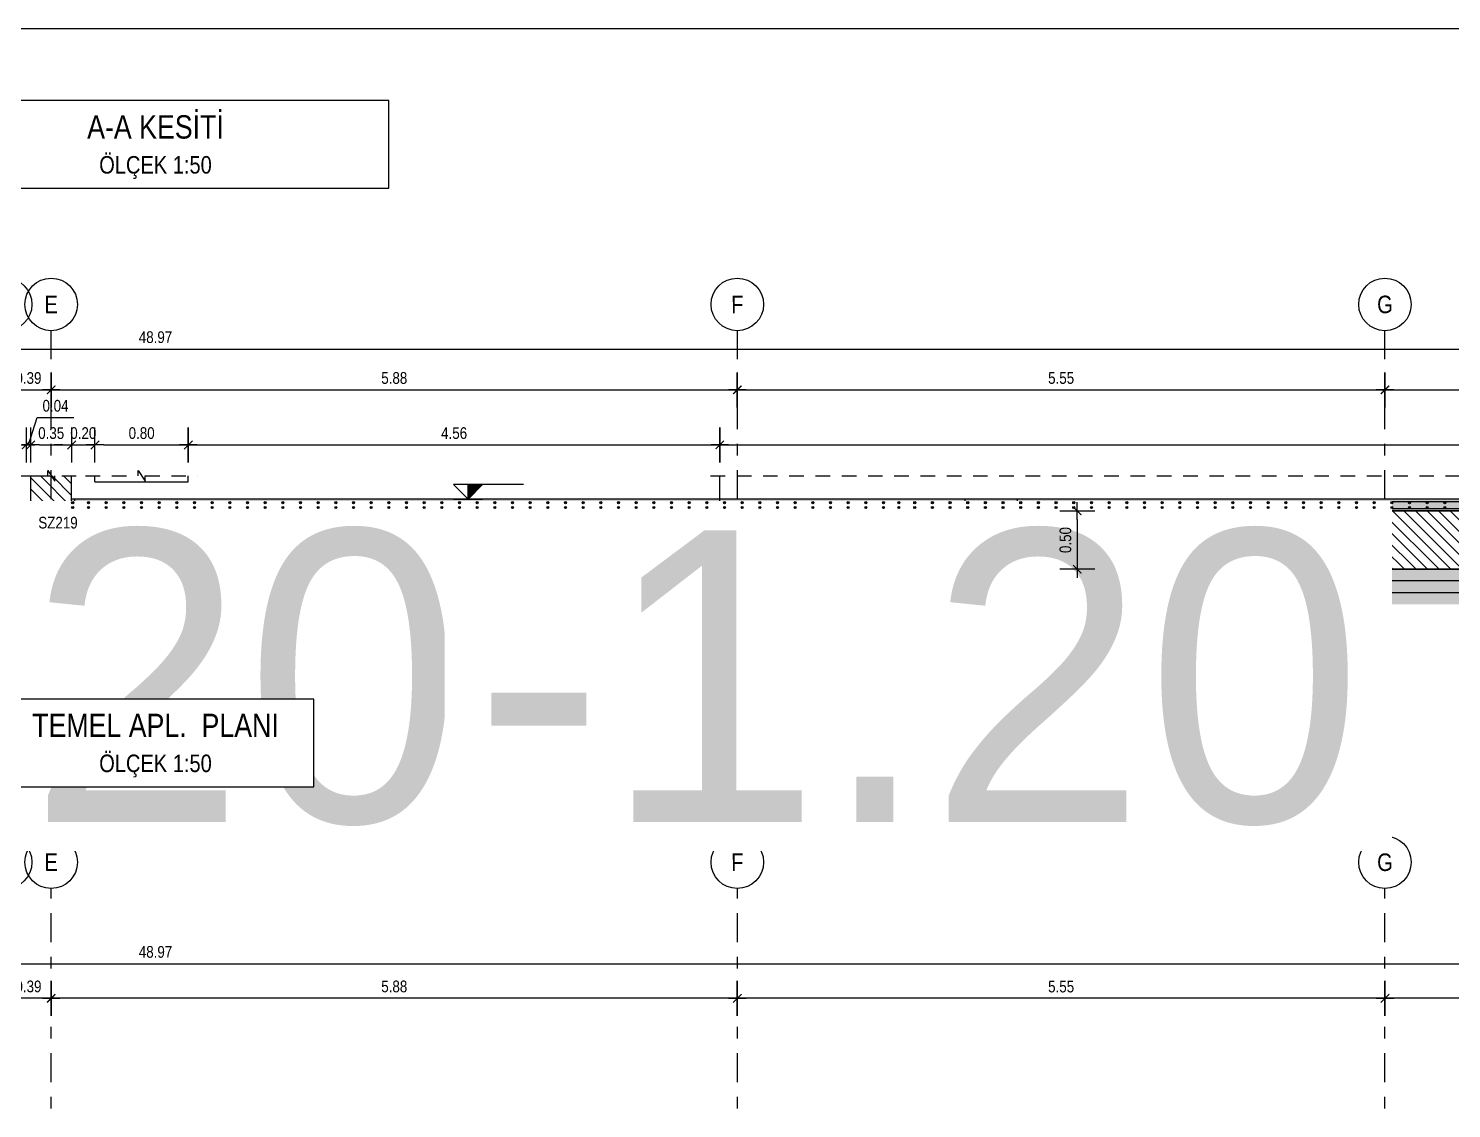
# Model space of a CAD drawing. Header units: metres. Extents: x 419734 to 420376, y 4564732 to 4565123.
# Drawn here: x 419836.88 to 419849.07, y 4565113.6 to 4565122.85 of the extents above; entities that cross this region are included whole.
import ezdxf
from ezdxf.enums import TextEntityAlignment as Align

# ---------------------------------------------------------------- set-up
doc = ezdxf.new("R2018")
doc.units = ezdxf.units.M
for name, pattern in [('ACA_TRATTO1', [1.5, 1, -0.5]), ('CONTINUA', [0]), ('HIDDEN', [0.5, 0.3, -0.2]), ('NASCOSTA', [0.375, 0.25, -0.125]), ('TRATTO-PUNTO', [1, 0.5, -0.25, 0, -0.25])]:
    doc.linetypes.add(name, pattern=pattern)
doc.layers.get('Defpoints').update_dxf_attribs({"color": 5})
for name, color, linetype in [("07-ENTITA' COPRENTE", 7, 'Continuous'), ('07-SIMBOLI', 1, 'Continuous'), ('07-TITOLI', 4, 'CONTINUA'), ('SW_ASSI', 7, 'TRATTO-PUNTO'), ('SW_DIM', 33, 'Continuous'), ('SW_MAGRONE', 2, 'Continuous'), ('SW_QUOTE', 1, 'Continuous'), ('SW_ReteES', 7, 'Continuous'), ('SW_SEZIONI_CARPENTERIA', 4, 'Continuous'), ('SW_SOTTILE_02', 1, 'Continuous'), ('SW_TESTI', 2, 'Continuous'), ('SW_Tondini', 1, 'Continuous'), ('SW_TRATT_GRIGIO', 252, 'NASCOSTA'), ('SW_TRATTEGGIO_252', 252, 'Continuous'), ('SW_TRATTEGGIO_253', 253, 'Continuous'), ('SW_TXT_TESTI', 1, 'Continuous'), ('SW_VISTE', 1, 'Continuous')]:
    doc.layers.add(name, color=color, linetype=linetype)
doc.layers.add('SW_CONSTRUCTIONS', color=33, linetype='Continuous', plot=False)
doc.layers.add('SWS_GEN_Viste', color=1, linetype='Continuous', lineweight=9)
doc.styles.add('ITALFERR', font='romans.shx', dxfattribs={"width": 0.8})
doc.styles.get("Standard").update_dxf_attribs({"font": 'arial.ttf'})
doc.styles.add('SWS', font='ARIALN.TTF')
doc.linetypes.add('CUTINGX2', pattern='A,2,[140,ai_ltype.shx,S=0.1,R=0,X=0,Y=0],-0.2', length=2.2)
doc.dimstyles.new('DIM-SW-50_m', dxfattribs={"dimtxt": 0.1, "dimasz": 0.075, "dimexe": 0.125, "dimexo": 0.125, "dimgap": 0.05, "dimtad": 1, "dimzin": 1, "dimdsep": 46, "dimtxsty": 'SWS', "dimblk1": 'D', "dimblk2": 'D', "dimsah": 1, "dimcen": 0.0075, "dimdle": 0.0625, "dimse1": 1, "dimse2": 1, "dimclrd": 256, "dimclre": 256, "dimclrt": 256, "dimazin": 0, "dimtfac": 0.75, "dimtmove": 1, "dimatfit": 3, "dimldrblk": 'D', "dimfxl": 0.125, "dimtvp": 1.5, "dimtolj": 1, "dimtzin": 0, "dimarcsym": 0})
pattern_1 = [(135, (419777.502614, 4565081.38323), (-0.049497475, -0.049497475), [])]

# ---------------------------------------------------------------- blocks, each defined once
blk = doc.blocks.new('*U10')
at = {"layer": 'SW_TESTI', "color": 3, "style": 'ITALFERR', "width": 0.8}
for tag, p in [('EVENTUALE_1', (0, -0.6)), ('EVENTUALE_2', (0, -1.25))]:
    blk.add_attdef(tag, text='', height=0.3, dxfattribs=at).set_placement(p, align=Align.CENTER)
at = {"layer": 'SW_TESTI', "color": 2, "style": 'ITALFERR', "width": 0.8}
blk.add_attdef('EVENTUALE_3', text='', height=0.3, dxfattribs=at).set_placement((0, -1.9), align=Align.CENTER)
at = {"color": 255}
blk.add_wipeout([(-4, 1.5), (-4, 0), (4, 0), (4, 1.5)], dxfattribs=at).dxf.layer = "07-ENTITA' COPRENTE"
at = {"layer": 'SW_SOTTILE_02', "ltscale": 0.02}
blk.add_lwpolyline([(-4, 0), (4, 0), (4, 1.5), (-4, 1.5)], close=True, dxfattribs=at)
at = {"layer": 'SW_TESTI', "color": 3, "style": 'ITALFERR', "width": 0.8}
blk.add_attdef('TITOLO', text='', height=0.4, dxfattribs=at).set_placement((0, 0.85), align=Align.CENTER)
at = {"layer": 'SW_TESTI', "color": 2, "style": 'ITALFERR', "width": 0.8}
blk.add_attdef('SCALA', text='', height=0.3, dxfattribs=at).set_placement((0, 0.25), align=Align.CENTER)
blk = doc.blocks.new('*U11')
blk.add_hatch(color=256).paths.add_polyline_path([(0.0025, -0.0025), (0, -0.0025), (0, 0)])
for p, q in [((-0.0025, 0), (0.0025, 0)), ((-0.0025, -0.0025), (0, 0)), ((0, 0), (0, -0.0025)), ((0.0025, -0.0025), (0, 0)), ((0.0095, -0.0025), (-0.0025, -0.0025))]:
    blk.add_line(p, q)
at = {"color": 2, "lineweight": 30, "flags": 104}
blk.add_attdef('QM', text='', height=0.0025, dxfattribs=at).set_placement((0.001, -0.0033), align=Align.TOP_LEFT)
blk = doc.blocks.new('D')
for p, q in [((0, 2), (0, -2)), ((-1, 0), (1, 0))]:
    blk.add_line(p, q)
at = {"const_width": 0.141}
blk.add_lwpolyline([(0.48, 0.48), (-0.48, -0.48)], dxfattribs=at)
blk = doc.blocks.new('*D29')
at = {"layer": 'Defpoints', "color": 0, "ltscale": 0.5, "transparency": 16777216}
for p in [(419836.859, 4565119.283), (419836.509, 4565119.018), (419836.859, 4565119.018)]:
    blk.add_point(p, dxfattribs=at)
at = {"layer": 'SW_DIM', "lineweight": -2, "ltscale": 0.5, "transparency": 16777216}
blk.add_line((419836.584, 4565119.283), (419836.784, 4565119.283), dxfattribs=at)
at = {"layer": 'SW_DIM', "lineweight": -2, "ltscale": 0.5, "transparency": 16777216, "xscale": 0.075, "yscale": 0.075, "zscale": 0.075, "rotation": 180}
blk.add_blockref('D', (419836.509, 4565119.283), dxfattribs=at)
at = {"layer": 'SW_DIM', "lineweight": -2, "ltscale": 0.5, "transparency": 16777216, "xscale": 0.075, "yscale": 0.075, "zscale": 0.075}
blk.add_blockref('D', (419836.859, 4565119.283), dxfattribs=at)
at = {"layer": 'SW_DIM', "ltscale": 0.5, "transparency": 16777216, "insert": (419836.684, 4565119.384), "char_height": 0.1, "attachment_point": 5, "style": 'SWS'}
blk.add_mtext('\\A1;0.35', dxfattribs=at)
blk = doc.blocks.new('*D30')
at = {"layer": 'Defpoints', "color": 0, "ltscale": 0.5, "transparency": 16777216}
for p in [(419836.899, 4565119.283), (419836.859, 4565119.018), (419836.899, 4565119.018)]:
    blk.add_point(p, dxfattribs=at)
at = {"layer": 'SW_DIM', "lineweight": -2, "ltscale": 0.5, "transparency": 16777216}
for p, q in [((419836.879, 4565119.283), (419836.954, 4565119.517)), ((419836.954, 4565119.517), (419837.267, 4565119.517)), ((419836.784, 4565119.283), (419836.709, 4565119.283)), ((419836.859, 4565119.283), (419836.899, 4565119.283)), ((419836.859, 4565119.283), (419836.899, 4565119.283)), ((419836.974, 4565119.283), (419837.049, 4565119.283))]:
    blk.add_line(p, q, dxfattribs=at)
at = {"layer": 'SW_DIM', "lineweight": -2, "ltscale": 0.5, "transparency": 16777216, "xscale": 0.075, "yscale": 0.075, "zscale": 0.075}
blk.add_blockref('D', (419836.859, 4565119.283), dxfattribs=at)
at = {"layer": 'SW_DIM', "lineweight": -2, "ltscale": 0.5, "transparency": 16777216, "xscale": 0.075, "yscale": 0.075, "zscale": 0.075, "rotation": 180}
blk.add_blockref('D', (419836.899, 4565119.283), dxfattribs=at)
at = {"layer": 'SW_DIM', "ltscale": 0.5, "transparency": 16777216, "insert": (419837.111, 4565119.618), "char_height": 0.1, "attachment_point": 5, "style": 'SWS'}
blk.add_mtext('\\A1;0.04', dxfattribs=at)
blk = doc.blocks.new('*D31')
at = {"layer": 'Defpoints', "color": 0, "ltscale": 0.5, "transparency": 16777216}
for p in [(419837.249, 4565119.283), (419836.899, 4565119.018), (419837.249, 4565119.018)]:
    blk.add_point(p, dxfattribs=at)
at = {"layer": 'SW_DIM', "lineweight": -2, "ltscale": 0.5, "transparency": 16777216}
blk.add_line((419836.974, 4565119.283), (419837.174, 4565119.283), dxfattribs=at)
at = {"layer": 'SW_DIM', "lineweight": -2, "ltscale": 0.5, "transparency": 16777216, "xscale": 0.075, "yscale": 0.075, "zscale": 0.075, "rotation": 180}
blk.add_blockref('D', (419836.899, 4565119.283), dxfattribs=at)
at = {"layer": 'SW_DIM', "lineweight": -2, "ltscale": 0.5, "transparency": 16777216, "xscale": 0.075, "yscale": 0.075, "zscale": 0.075}
blk.add_blockref('D', (419837.249, 4565119.283), dxfattribs=at)
at = {"layer": 'SW_DIM', "ltscale": 0.5, "transparency": 16777216, "insert": (419837.074, 4565119.384), "char_height": 0.1, "attachment_point": 5, "style": 'SWS'}
blk.add_mtext('\\A1;0.35', dxfattribs=at)
blk = doc.blocks.new('*D32')
at = {"layer": 'Defpoints', "color": 0, "ltscale": 0.5, "transparency": 16777216}
for p in [(419837.449, 4565119.283), (419837.249, 4565119.018), (419837.449, 4565119.018)]:
    blk.add_point(p, dxfattribs=at)
at = {"layer": 'SW_DIM', "lineweight": -2, "ltscale": 0.5, "transparency": 16777216}
for p, q in [((419837.174, 4565119.283), (419837.099, 4565119.283)), ((419837.249, 4565119.283), (419837.449, 4565119.283)), ((419837.524, 4565119.283), (419837.599, 4565119.283))]:
    blk.add_line(p, q, dxfattribs=at)
at = {"layer": 'SW_DIM', "lineweight": -2, "ltscale": 0.5, "transparency": 16777216, "xscale": 0.075, "yscale": 0.075, "zscale": 0.075}
blk.add_blockref('D', (419837.249, 4565119.283), dxfattribs=at)
at = {"layer": 'SW_DIM', "lineweight": -2, "ltscale": 0.5, "transparency": 16777216, "xscale": 0.075, "yscale": 0.075, "zscale": 0.075, "rotation": 180}
blk.add_blockref('D', (419837.449, 4565119.283), dxfattribs=at)
at = {"layer": 'SW_DIM', "ltscale": 0.5, "transparency": 16777216, "insert": (419837.349, 4565119.384), "char_height": 0.1, "attachment_point": 5, "style": 'SWS'}
blk.add_mtext('\\A1;0.20', dxfattribs=at)
blk = doc.blocks.new('*D33')
at = {"layer": 'Defpoints', "color": 0, "ltscale": 0.5, "transparency": 16777216}
for p in [(419838.249, 4565119.283), (419837.449, 4565119.018), (419838.249, 4565119.018)]:
    blk.add_point(p, dxfattribs=at)
at = {"layer": 'SW_DIM', "lineweight": -2, "ltscale": 0.5, "transparency": 16777216}
blk.add_line((419837.524, 4565119.283), (419838.174, 4565119.283), dxfattribs=at)
at = {"layer": 'SW_DIM', "lineweight": -2, "ltscale": 0.5, "transparency": 16777216, "xscale": 0.075, "yscale": 0.075, "zscale": 0.075, "rotation": 180}
blk.add_blockref('D', (419837.449, 4565119.283), dxfattribs=at)
at = {"layer": 'SW_DIM', "lineweight": -2, "ltscale": 0.5, "transparency": 16777216, "xscale": 0.075, "yscale": 0.075, "zscale": 0.075}
blk.add_blockref('D', (419838.249, 4565119.283), dxfattribs=at)
at = {"layer": 'SW_DIM', "ltscale": 0.5, "transparency": 16777216, "insert": (419837.849, 4565119.384), "char_height": 0.1, "attachment_point": 5, "style": 'SWS'}
blk.add_mtext('\\A1;0.80', dxfattribs=at)
blk = doc.blocks.new('*D34')
at = {"layer": 'Defpoints', "color": 0, "ltscale": 0.5, "transparency": 16777216}
for p in [(419842.804, 4565119.283), (419838.249, 4565119.018), (419842.804, 4565118.718)]:
    blk.add_point(p, dxfattribs=at)
at = {"layer": 'SW_DIM', "lineweight": -2, "ltscale": 0.5, "transparency": 16777216}
blk.add_line((419838.324, 4565119.283), (419842.729, 4565119.283), dxfattribs=at)
at = {"layer": 'SW_DIM', "lineweight": -2, "ltscale": 0.5, "transparency": 16777216, "xscale": 0.075, "yscale": 0.075, "zscale": 0.075, "rotation": 180}
blk.add_blockref('D', (419838.249, 4565119.283), dxfattribs=at)
at = {"layer": 'SW_DIM', "lineweight": -2, "ltscale": 0.5, "transparency": 16777216, "xscale": 0.075, "yscale": 0.075, "zscale": 0.075}
blk.add_blockref('D', (419842.804, 4565119.283), dxfattribs=at)
at = {"layer": 'SW_DIM', "ltscale": 0.5, "transparency": 16777216, "insert": (419840.527, 4565119.384), "char_height": 0.1, "attachment_point": 5, "style": 'SWS'}
blk.add_mtext('\\A1;4.56', dxfattribs=at)
blk = doc.blocks.new('*D35')
at = {"layer": 'Defpoints', "color": 0, "ltscale": 0.5, "transparency": 16777216}
for p in [(419857.754, 4565119.283), (419857.754, 4565118.968), (419842.804, 4565118.718)]:
    blk.add_point(p, dxfattribs=at)
at = {"layer": 'SW_DIM', "lineweight": -2, "ltscale": 0.5, "transparency": 16777216}
blk.add_line((419842.879, 4565119.283), (419857.679, 4565119.283), dxfattribs=at)
at = {"layer": 'SW_DIM', "lineweight": -2, "ltscale": 0.5, "transparency": 16777216, "xscale": 0.075, "yscale": 0.075, "zscale": 0.075, "rotation": 180}
blk.add_blockref('D', (419842.804, 4565119.283), dxfattribs=at)
at = {"layer": 'SW_DIM', "lineweight": -2, "ltscale": 0.5, "transparency": 16777216, "xscale": 0.075, "yscale": 0.075, "zscale": 0.075}
blk.add_blockref('D', (419857.754, 4565119.283), dxfattribs=at)
at = {"layer": 'SW_DIM', "ltscale": 0.5, "transparency": 16777216, "insert": (419850.279, 4565119.384), "char_height": 0.1, "attachment_point": 5, "style": 'SWS'}
blk.add_mtext('\\A1;14.95', dxfattribs=at)
blk = doc.blocks.new('*D45')
at = {"layer": 'Defpoints', "color": 0, "ltscale": 0.5, "transparency": 16777216}
for p in [(419837.074, 4565119.755), (419836.684, 4565118.718), (419837.074, 4565118.718)]:
    blk.add_point(p, dxfattribs=at)
at = {"layer": 'SW_DIM', "lineweight": -2, "ltscale": 0.5, "transparency": 16777216}
blk.add_line((419836.759, 4565119.755), (419836.999, 4565119.755), dxfattribs=at)
at = {"layer": 'SW_DIM', "lineweight": -2, "ltscale": 0.5, "transparency": 16777216, "xscale": 0.075, "yscale": 0.075, "zscale": 0.075, "rotation": 180}
blk.add_blockref('D', (419836.684, 4565119.755), dxfattribs=at)
at = {"layer": 'SW_DIM', "lineweight": -2, "ltscale": 0.5, "transparency": 16777216, "xscale": 0.075, "yscale": 0.075, "zscale": 0.075}
blk.add_blockref('D', (419837.074, 4565119.755), dxfattribs=at)
at = {"layer": 'SW_DIM', "ltscale": 0.5, "transparency": 16777216, "insert": (419836.879, 4565119.856), "char_height": 0.1, "attachment_point": 5, "style": 'SWS'}
blk.add_mtext('\\A1;0.39', dxfattribs=at)
blk = doc.blocks.new('*D46')
at = {"layer": 'Defpoints', "color": 0, "ltscale": 0.5, "transparency": 16777216}
for p in [(419842.954, 4565119.755), (419837.074, 4565118.718), (419842.954, 4565118.718)]:
    blk.add_point(p, dxfattribs=at)
at = {"layer": 'SW_DIM', "lineweight": -2, "ltscale": 0.5, "transparency": 16777216}
blk.add_line((419837.149, 4565119.755), (419842.879, 4565119.755), dxfattribs=at)
at = {"layer": 'SW_DIM', "lineweight": -2, "ltscale": 0.5, "transparency": 16777216, "xscale": 0.075, "yscale": 0.075, "zscale": 0.075, "rotation": 180}
blk.add_blockref('D', (419837.074, 4565119.755), dxfattribs=at)
at = {"layer": 'SW_DIM', "lineweight": -2, "ltscale": 0.5, "transparency": 16777216, "xscale": 0.075, "yscale": 0.075, "zscale": 0.075}
blk.add_blockref('D', (419842.954, 4565119.755), dxfattribs=at)
at = {"layer": 'SW_DIM', "ltscale": 0.5, "transparency": 16777216, "insert": (419840.014, 4565119.856), "char_height": 0.1, "attachment_point": 5, "style": 'SWS'}
blk.add_mtext('\\A1;5.88', dxfattribs=at)
blk = doc.blocks.new('*D47')
at = {"layer": 'Defpoints', "color": 0, "ltscale": 0.5, "transparency": 16777216}
for p in [(419848.504, 4565119.755), (419842.954, 4565118.718), (419848.504, 4565118.718)]:
    blk.add_point(p, dxfattribs=at)
at = {"layer": 'SW_DIM', "lineweight": -2, "ltscale": 0.5, "transparency": 16777216}
blk.add_line((419843.029, 4565119.755), (419848.429, 4565119.755), dxfattribs=at)
at = {"layer": 'SW_DIM', "lineweight": -2, "ltscale": 0.5, "transparency": 16777216, "xscale": 0.075, "yscale": 0.075, "zscale": 0.075, "rotation": 180}
blk.add_blockref('D', (419842.954, 4565119.755), dxfattribs=at)
at = {"layer": 'SW_DIM', "lineweight": -2, "ltscale": 0.5, "transparency": 16777216, "xscale": 0.075, "yscale": 0.075, "zscale": 0.075}
blk.add_blockref('D', (419848.504, 4565119.755), dxfattribs=at)
at = {"layer": 'SW_DIM', "ltscale": 0.5, "transparency": 16777216, "insert": (419845.729, 4565119.856), "char_height": 0.1, "attachment_point": 5, "style": 'SWS'}
blk.add_mtext('\\A1;5.55', dxfattribs=at)
blk = doc.blocks.new('*D48')
at = {"layer": 'Defpoints', "color": 0, "ltscale": 0.5, "transparency": 16777216}
for p in [(419853.054, 4565119.755), (419848.504, 4565118.718), (419853.054, 4565118.718)]:
    blk.add_point(p, dxfattribs=at)
at = {"layer": 'SW_DIM', "lineweight": -2, "ltscale": 0.5, "transparency": 16777216}
blk.add_line((419848.579, 4565119.755), (419852.979, 4565119.755), dxfattribs=at)
at = {"layer": 'SW_DIM', "lineweight": -2, "ltscale": 0.5, "transparency": 16777216, "xscale": 0.075, "yscale": 0.075, "zscale": 0.075, "rotation": 180}
blk.add_blockref('D', (419848.504, 4565119.755), dxfattribs=at)
at = {"layer": 'SW_DIM', "lineweight": -2, "ltscale": 0.5, "transparency": 16777216, "xscale": 0.075, "yscale": 0.075, "zscale": 0.075}
blk.add_blockref('D', (419853.054, 4565119.755), dxfattribs=at)
at = {"layer": 'SW_DIM', "ltscale": 0.5, "transparency": 16777216, "insert": (419850.779, 4565119.856), "char_height": 0.1, "attachment_point": 5, "style": 'SWS'}
blk.add_mtext('\\A1;4.55', dxfattribs=at)
blk = doc.blocks.new('*D52')
at = {"layer": 'Defpoints', "color": 0, "ltscale": 0.5, "transparency": 16777216}
for p in [(419862.454, 4565120.105), (419813.481, 4565118.718), (419862.454, 4565118.718)]:
    blk.add_point(p, dxfattribs=at)
at = {"layer": 'SW_DIM', "lineweight": -2, "ltscale": 0.5, "transparency": 16777216}
blk.add_line((419813.556, 4565120.105), (419862.379, 4565120.105), dxfattribs=at)
at = {"layer": 'SW_DIM', "lineweight": -2, "ltscale": 0.5, "transparency": 16777216, "xscale": 0.075, "yscale": 0.075, "zscale": 0.075, "rotation": 180}
blk.add_blockref('D', (419813.481, 4565120.105), dxfattribs=at)
at = {"layer": 'SW_DIM', "lineweight": -2, "ltscale": 0.5, "transparency": 16777216, "xscale": 0.075, "yscale": 0.075, "zscale": 0.075}
blk.add_blockref('D', (419862.454, 4565120.105), dxfattribs=at)
at = {"layer": 'SW_DIM', "ltscale": 0.5, "transparency": 16777216, "insert": (419837.968, 4565120.206), "char_height": 0.1, "attachment_point": 5, "style": 'SWS'}
blk.add_mtext('\\A1;48.97', dxfattribs=at)
blk = doc.blocks.new('*D55')
at = {"layer": 'Defpoints', "color": 0, "ltscale": 0.5, "transparency": 16777216}
for p in [(419846.079, 4565118.718), (419845.867, 4565118.218), (419846.079, 4565118.218)]:
    blk.add_point(p, dxfattribs=at)
at = {"layer": 'SW_DIM', "lineweight": -2, "ltscale": 0.5, "transparency": 16777216}
blk.add_line((419845.867, 4565118.643), (419845.867, 4565118.293), dxfattribs=at)
at = {"layer": 'SW_DIM', "lineweight": -2, "ltscale": 0.5, "transparency": 16777216, "xscale": 0.075, "yscale": 0.075, "zscale": 0.075}
for p, rotation in [((419845.867, 4565118.718), 90), ((419845.867, 4565118.218), 270)]:
    blk.add_blockref('D', p, dxfattribs=dict(at, rotation=rotation))
at = {"layer": 'SW_DIM', "ltscale": 0.5, "transparency": 16777216, "insert": (419845.766, 4565118.468), "char_height": 0.1, "attachment_point": 5, "rotation": 90, "style": 'SWS'}
blk.add_mtext('\\A1;0.50', dxfattribs=at)
blk = doc.blocks.new('*D78')
at = {"layer": 'Defpoints', "color": 0, "ltscale": 0.5, "transparency": 16777216}
for p in [(419848.504, 4565114.541), (419848.504, 4565114.541), (419853.054, 4565114.541)]:
    blk.add_point(p, dxfattribs=at)
at = {"layer": 'SW_DIM', "lineweight": -2, "ltscale": 0.5, "transparency": 16777216}
blk.add_line((419852.979, 4565114.541), (419848.579, 4565114.541), dxfattribs=at)
at = {"layer": 'SW_DIM', "lineweight": -2, "ltscale": 0.5, "transparency": 16777216, "xscale": 0.075, "yscale": 0.075, "zscale": 0.075, "rotation": 180}
blk.add_blockref('D', (419848.504, 4565114.541), dxfattribs=at)
at = {"layer": 'SW_DIM', "lineweight": -2, "ltscale": 0.5, "transparency": 16777216, "xscale": 0.075, "yscale": 0.075, "zscale": 0.075}
blk.add_blockref('D', (419853.054, 4565114.541), dxfattribs=at)
at = {"layer": 'SW_DIM', "ltscale": 0.5, "transparency": 16777216, "insert": (419850.779, 4565114.641), "char_height": 0.1, "attachment_point": 5, "style": 'SWS'}
blk.add_mtext('\\A1;4.55', dxfattribs=at)
blk = doc.blocks.new('*D79')
at = {"layer": 'Defpoints', "color": 0, "ltscale": 0.5, "transparency": 16777216}
for p in [(419842.954, 4565114.541), (419842.954, 4565114.541), (419848.504, 4565114.541)]:
    blk.add_point(p, dxfattribs=at)
at = {"layer": 'SW_DIM', "lineweight": -2, "ltscale": 0.5, "transparency": 16777216}
blk.add_line((419848.429, 4565114.541), (419843.029, 4565114.541), dxfattribs=at)
at = {"layer": 'SW_DIM', "lineweight": -2, "ltscale": 0.5, "transparency": 16777216, "xscale": 0.075, "yscale": 0.075, "zscale": 0.075, "rotation": 180}
blk.add_blockref('D', (419842.954, 4565114.541), dxfattribs=at)
at = {"layer": 'SW_DIM', "lineweight": -2, "ltscale": 0.5, "transparency": 16777216, "xscale": 0.075, "yscale": 0.075, "zscale": 0.075}
blk.add_blockref('D', (419848.504, 4565114.541), dxfattribs=at)
at = {"layer": 'SW_DIM', "ltscale": 0.5, "transparency": 16777216, "insert": (419845.729, 4565114.641), "char_height": 0.1, "attachment_point": 5, "style": 'SWS'}
blk.add_mtext('\\A1;5.55', dxfattribs=at)
blk = doc.blocks.new('*D80')
at = {"layer": 'Defpoints', "color": 0, "ltscale": 0.5, "transparency": 16777216}
for p in [(419837.074, 4565114.541), (419837.074, 4565114.541), (419842.954, 4565114.541)]:
    blk.add_point(p, dxfattribs=at)
at = {"layer": 'SW_DIM', "lineweight": -2, "ltscale": 0.5, "transparency": 16777216}
blk.add_line((419842.879, 4565114.541), (419837.149, 4565114.541), dxfattribs=at)
at = {"layer": 'SW_DIM', "lineweight": -2, "ltscale": 0.5, "transparency": 16777216, "xscale": 0.075, "yscale": 0.075, "zscale": 0.075, "rotation": 180}
blk.add_blockref('D', (419837.074, 4565114.541), dxfattribs=at)
at = {"layer": 'SW_DIM', "lineweight": -2, "ltscale": 0.5, "transparency": 16777216, "xscale": 0.075, "yscale": 0.075, "zscale": 0.075}
blk.add_blockref('D', (419842.954, 4565114.541), dxfattribs=at)
at = {"layer": 'SW_DIM', "ltscale": 0.5, "transparency": 16777216, "insert": (419840.014, 4565114.642), "char_height": 0.1, "attachment_point": 5, "style": 'SWS'}
blk.add_mtext('\\A1;5.88', dxfattribs=at)
blk = doc.blocks.new('*D81')
at = {"layer": 'Defpoints', "color": 0, "ltscale": 0.5, "transparency": 16777216}
for p in [(419836.684, 4565114.541), (419836.684, 4565114.541), (419837.074, 4565114.541)]:
    blk.add_point(p, dxfattribs=at)
at = {"layer": 'SW_DIM', "lineweight": -2, "ltscale": 0.5, "transparency": 16777216}
blk.add_line((419836.999, 4565114.541), (419836.759, 4565114.541), dxfattribs=at)
at = {"layer": 'SW_DIM', "lineweight": -2, "ltscale": 0.5, "transparency": 16777216, "xscale": 0.075, "yscale": 0.075, "zscale": 0.075, "rotation": 180}
blk.add_blockref('D', (419836.684, 4565114.541), dxfattribs=at)
at = {"layer": 'SW_DIM', "lineweight": -2, "ltscale": 0.5, "transparency": 16777216, "xscale": 0.075, "yscale": 0.075, "zscale": 0.075}
blk.add_blockref('D', (419837.074, 4565114.541), dxfattribs=at)
at = {"layer": 'SW_DIM', "ltscale": 0.5, "transparency": 16777216, "insert": (419836.879, 4565114.642), "char_height": 0.1, "attachment_point": 5, "style": 'SWS'}
blk.add_mtext('\\A1;0.39', dxfattribs=at)
blk = doc.blocks.new('*D86')
at = {"layer": 'Defpoints', "color": 0, "ltscale": 0.5, "transparency": 16777216}
for p in [(419862.454, 4565114.837), (419813.481, 4565112.616), (419862.454, 4565112.616)]:
    blk.add_point(p, dxfattribs=at)
at = {"layer": 'SW_DIM', "lineweight": -2, "ltscale": 0.5, "transparency": 16777216}
blk.add_line((419813.556, 4565114.837), (419862.379, 4565114.837), dxfattribs=at)
at = {"layer": 'SW_DIM', "lineweight": -2, "ltscale": 0.5, "transparency": 16777216, "xscale": 0.075, "yscale": 0.075, "zscale": 0.075, "rotation": 180}
blk.add_blockref('D', (419813.481, 4565114.837), dxfattribs=at)
at = {"layer": 'SW_DIM', "lineweight": -2, "ltscale": 0.5, "transparency": 16777216, "xscale": 0.075, "yscale": 0.075, "zscale": 0.075}
blk.add_blockref('D', (419862.454, 4565114.837), dxfattribs=at)
at = {"layer": 'SW_DIM', "ltscale": 0.5, "transparency": 16777216, "insert": (419837.968, 4565114.938), "char_height": 0.1, "attachment_point": 5, "style": 'SWS'}
blk.add_mtext('\\A1;48.97', dxfattribs=at)
blk = doc.blocks.new('*U16')
at = {"layer": 'SW_TESTI', "color": 3, "style": 'ITALFERR', "width": 0.8}
for tag, p in [('EVENTUALE_1', (0, -0.6)), ('EVENTUALE_2', (0, -1.25))]:
    blk.add_attdef(tag, text='', height=0.3, dxfattribs=at).set_placement(p, align=Align.CENTER)
at = {"layer": 'SW_TESTI', "color": 2, "style": 'ITALFERR', "width": 0.8}
blk.add_attdef('EVENTUALE_3', text='', height=0.3, dxfattribs=at).set_placement((0, -1.9), align=Align.CENTER)
at = {"color": 255}
blk.add_wipeout([(-2.713, 1.5), (-2.713, 0), (2.713, 0), (2.713, 1.5)], dxfattribs=at).dxf.layer = "07-ENTITA' COPRENTE"
at = {"layer": 'SW_SOTTILE_02', "ltscale": 0.02}
blk.add_lwpolyline([(-2.713, 0), (2.713, 0), (2.713, 1.5), (-2.713, 1.5)], close=True, dxfattribs=at)
at = {"layer": 'SW_TESTI', "color": 3, "style": 'ITALFERR', "width": 0.8}
blk.add_attdef('TITOLO', text='', height=0.4, dxfattribs=at).set_placement((0, 0.85), align=Align.CENTER)
at = {"layer": 'SW_TESTI', "color": 2, "style": 'ITALFERR', "width": 0.8}
blk.add_attdef('SCALA', text='', height=0.3, dxfattribs=at).set_placement((0, 0.25), align=Align.CENTER)
blk = doc.blocks.new('*U173')
blk.add_hatch(color=256).paths.add_polyline_path([(0.0025, 0.0025), (0, 0.0025), (0, 0)])
for p, q in [((0.0095, 0.0025), (-0.0025, 0.0025)), ((-0.0025, 0.0025), (0, 0)), ((0, 0), (0, 0.0025)), ((0.0025, 0.0025), (0, 0)), ((-0.0025, 0), (0.0025, 0))]:
    blk.add_line(p, q)
at = {"color": 2, "lineweight": 30, "flags": 104}
blk.add_attdef('QM', text='', height=0.0025, dxfattribs=at).set_placement((0.001, 0.0033), align=Align.BOTTOM_LEFT)
blk = doc.blocks.new('ACA_T1800200010118253Continuous100011500020001')
h = blk.add_hatch(color=253)
edge = h.paths.add_edge_path(flags=0)
edge.add_arc((0, 0), 0.009, 0, 360)
at = {"color": 0}
blk.add_circle((0, 0), 0.009, dxfattribs=at)

msp = doc.modelspace()

# ---------------------------------------------------------------- hatches: boundary and pattern name
at = {"layer": 'SW_TRATTEGGIO_252'}
h = msp.add_hatch(dxfattribs=at)
h.set_pattern_fill('EARTH', color=256, scale=0.02, angle=135)
h.set_pattern_definition([(135, (419777.50261, 4565081.38323), (-0.17960512, 1e-17), [0.127, -0.127]), (135, (419777.46894, 4565081.34955), (-0.17960512, 1e-17), [0.127, -0.127]), (135, (419777.43526, 4565081.31587), (-0.17960512, 1e-17), [0.127, -0.127]), (225, (419777.41281, 4565081.31587), (-1e-17, -0.17960512), [0.127, -0.127]), (225, (419777.37914, 4565081.34955), (-1e-17, -0.17960512), [0.127, -0.127]), (225, (419777.34546, 4565081.38323), (-1e-17, -0.17960512), [0.127, -0.127])])
h.paths.add_polyline_path([(419813.38139, 4565118.21761), (419813.33139, 4565118.21761), (419813.33139, 4565118.86761), (419813.58139, 4565118.86761), (419813.58139, 4565119.01761), (419813.2479, 4565119.01761), (419813.2479, 4565117.91761), (419862.70053, 4565117.91761), (419862.70053, 4565119.01761), (419862.34648, 4565119.01761), (419862.34648, 4565118.85763), (419862.59648, 4565118.85763), (419862.59648, 4565118.21761), (419862.55411, 4565118.21761), (419862.55411, 4565118.01761), (419813.48139, 4565118.01761), (419813.38139, 4565118.01761)])
h = msp.add_hatch(dxfattribs=at)
h.set_pattern_fill('_USER', color=256, scale=0.07, angle=135, pattern_type=0)
h.set_pattern_definition(pattern_1)
h.paths.add_polyline_path([(419836.93911, 4565119.01761), (419836.89911, 4565119.01761), (419836.89911, 4565118.71761), (419837.24911, 4565118.71761), (419837.24911, 4565119.01761)])
h = msp.add_hatch(dxfattribs=at)
h.set_pattern_fill('_USER', color=256, scale=0.07, angle=135, pattern_type=0)
h.set_pattern_definition(pattern_1)
h.paths.add_polyline_path([(419843.70411, 4565118.71761), (419843.70411, 4565118.21761), (419836.89911, 4565118.21761), (419836.89911, 4565118.71761)])
h = msp.add_hatch(dxfattribs=at)
h.set_pattern_fill('_USER', color=256, scale=0.07, angle=135, pattern_type=0)
h.set_pattern_definition(pattern_1)
h.paths.add_polyline_path([(419848.50411, 4565118.71761), (419848.50411, 4565118.21761), (419843.70411, 4565118.21761), (419843.70411, 4565118.71761)])
h = msp.add_hatch(dxfattribs=at)
h.set_pattern_fill('_USER', color=256, scale=0.07, angle=135, pattern_type=0)
h.set_pattern_definition(pattern_1)
h.paths.add_polyline_path([(419853.01822, 4565118.71761), (419853.01822, 4565118.21761), (419848.50411, 4565118.21761), (419848.50411, 4565118.71761)])
h = msp.add_hatch(dxfattribs=at)
h.set_pattern_fill('AR-SAND', color=256, scale=0.0025, angle=-90)
h.set_pattern_definition([(307.5, (-4145052.58203, 4984895.61183), (0.1223533093323, 0.00400007824), [0, -0.09652, 0, -0.10795, 0, -0.1031875]), (277.5, (-4145052.58203, 4984895.61183), (0.179206275142, -0.1123808207845), [0, -0.05207, 0, -0.086995, 0, -0.0333375]), (237.5, (-4145052.58203, 4984895.68993), (0.0003592961696, -0.1977480925604), [0, -0.03175, 0, -0.1143, 0, -0.149225]), (227.5, (-4145052.58203, 4984895.68993), (0.055732330814, -0.190889113118), [0, -0.015875, 0, -0.07493, 0, -0.085725])])
h.paths.add_polyline_path([(419862.55411, 4565118.11761), (419862.55411, 4565118.21761), (419813.48139, 4565118.21761), (419813.38139, 4565118.21761), (419813.38139, 4565118.11761)])
at = {"layer": 'SW_TRATTEGGIO_252', "ltscale": 0.5}
h = msp.add_hatch(dxfattribs=at)
h.set_pattern_fill('AR-CONC', color=256, scale=0.00125, angle=-90, style=0)
h.set_pattern_definition([(320, (-4145206.81507, 4984926.2428), (-0.019923856924, -0.227730836245), [0.0238125, -0.2619375]), (265, (-4145206.81507, 4984926.2428), (0.238821056549, 0.044054276781), [0.01905, -0.209550730213]), (10.4514447, (-4145206.81673, 4984926.22383), (0.21889718989, -0.183676558863), [0.020237511, -0.22261280575]), (316.1842, (-4145206.75157, 4984926.2428), (-0.052552909916, -0.338848801115), [0.03571875, -0.39290625]), (6.63555761, (-4145206.75595, 4984926.21457), (0.309282655747, -0.296755167564), [0.030356278925, -0.3339195102]), (261.18415117, (-4145206.75157, 4984926.2428), (0.309282655732, -0.29675516758), [0.028574958838, -0.3143246649]), (291, (-4145206.76745, 4984926.21105), (-0.127831497734, -0.1895179890864), [0.0238125, -0.2619375]), (236, (-4145206.76745, 4984926.21105), (0.230234957653, -0.077252535435), [0.01905, -0.20955]), (341.451445, (-4145206.7781, 4984926.19526), (0.102403461107, -0.266770524098), [0.020237511, -0.222612422]), (307.5, (-4145206.81507, 4984926.242805), (0.1056937985914, -0.0038607540632), [0, -0.20701, 0, -0.212725, 0, -0.21034375]), (277.5, (-4145206.81507, 4984926.2428), (0.1252257185226, -0.083524578138), [0, -0.121285, 0, -0.2022475, 0, -0.08016875]), (237.5, (-4145206.81507, 4984926.31361), (-0.0071609299908, -0.1694882439586), [0, -0.079375, 0, -0.24765, 0, -0.3286125]), (227.5, (-4145206.81507, 4984926.34536), (0.0317831137917, -0.1851614767325), [0, -0.1031875, 0, -0.164465, 0, -0.2333625])])
h.paths.add_polyline_path([(419862.55411, 4565118.01761), (419862.55411, 4565118.11761), (419813.38139, 4565118.11761), (419813.38139, 4565118.01761)])
at = {"layer": 'SW_TRATTEGGIO_253', "transparency": 33554495}
h = msp.add_hatch(color=150, dxfattribs=at)
h.dxf.hatch_style = 1
h.paths.add_polyline_path([(419861.90411, 4565118.71761), (419861.90411, 4565118.81761), (419849.90412, 4565118.81761), (419837.24911, 4565118.81761), (419837.24911, 4565118.71761)])

# ---------------------------------------------------------------- linework, layer by layer
msp.add_line((419805.79921, 4565122.85209), (420103.04921, 4565122.85209))
at = {"layer": '07-SIMBOLI', "color": 1}
for centre in [(419836.68388, 4565120.48715), (419837.07388, 4565120.48715), (419842.95388, 4565120.48715), (419848.50388, 4565120.48715), (419836.68388, 4565115.70697), (419837.07388, 4565115.70697), (419842.95388, 4565115.70697), (419848.50388, 4565115.70697)]:
    msp.add_circle(centre, 0.225, dxfattribs=at)
at = {"layer": 'Defpoints'}
for p, q in [((419839.66521, 4565118.78861), (419837.24911, 4565118.78861)), ((419839.66521, 4565118.7466), (419837.24911, 4565118.7466)), ((419846.74545, 4565118.78861), (419844.32935, 4565118.78861)), ((419846.74545, 4565118.7466), (419844.32935, 4565118.7466))]:
    msp.add_line(p, q, dxfattribs=at)
at = {"layer": 'SW_ASSI', "ltscale": 0.5}
for points in [[(419837.07411, 4565118.21761), (419837.07411, 4565120.26215)], [(419842.95411, 4565118.21761), (419842.95411, 4565120.26215)], [(419848.50411, 4565118.21761), (419848.50411, 4565120.26215)], [(419837.07411, 4565096.42102), (419837.07411, 4565115.48197)], [(419842.95411, 4565096.42101), (419842.95411, 4565115.48197)], [(419848.50411, 4565096.42101), (419848.50411, 4565115.48197)]]:
    msp.add_lwpolyline(points, dxfattribs=at)
at = {"layer": 'SW_CONSTRUCTIONS', "linetype": 'ACA_TRATTO1', "ltscale": 0.05, "flags": 128}
msp.add_lwpolyline([(419845.35412, 4565118.81761), (419837.27411, 4565118.81761)], dxfattribs=at)
at = {"layer": 'SW_MAGRONE'}
for p, q in [((419861.90411, 4565118.81761), (419837.24911, 4565118.81761)), ((419837.24911, 4565118.71761), (419861.90411, 4565118.71761))]:
    msp.add_line(p, q, dxfattribs=at)
at = {"layer": 'SW_MAGRONE', "color": 8, "linetype": 'CUTINGX2', "ltscale": 0.25}
for points in [[(419836.81911, 4565119.01761), (419837.04411, 4565119.01761)], [(419837.04411, 4565119.01761), (419837.04411, 4565119.06261)], [(419837.04411, 4565119.06261), (419837.10411, 4565118.97261)], [(419837.10411, 4565118.97261), (419837.10411, 4565119.01761)], [(419837.81911, 4565119.01761), (419837.81911, 4565119.06261)], [(419837.81911, 4565119.06261), (419837.87911, 4565118.97261)], [(419837.87911, 4565118.97261), (419837.87911, 4565119.01761)]]:
    msp.add_lwpolyline(points, dxfattribs=at)
at = {"layer": 'SW_ReteES', "color": 7, "flags": 128}
for points in [[(419861.90411, 4565118.81761), (419837.27411, 4565118.81761), (419837.27411, 4565118.79761), (419861.90411, 4565118.79761)], [(419844.90412, 4565118.81761), (419844.90412, 4565118.79761)], [(419845.35412, 4565118.79761), (419845.35412, 4565118.81761)], [(419861.90411, 4565118.71761), (419837.27411, 4565118.71761), (419837.27411, 4565118.73761), (419861.90411, 4565118.73761)], [(419844.90412, 4565118.71761), (419844.90412, 4565118.73761)], [(419845.35412, 4565118.73761), (419845.35412, 4565118.71761)]]:
    msp.add_lwpolyline(points, dxfattribs=at)
at = {"layer": 'SW_SEZIONI_CARPENTERIA'}
for points in [[(419836.89911, 4565118.21761), (419836.89911, 4565119.01761)], [(419837.24911, 4565118.71761), (419837.24911, 4565119.01761)], [(419836.89911, 4565118.71761), (419862.45411, 4565118.71761)], [(419813.48139, 4565118.21761), (419862.45411, 4565118.21761)]]:
    msp.add_lwpolyline(points, dxfattribs=at)
at = {"layer": 'SW_TRATT_GRIGIO', "ltscale": 0.5}
for points in [[(419836.71411, 4565119.01761), (419837.32911, 4565119.01761)], [(419837.36911, 4565119.01761), (419837.81911, 4565119.01761)], [(419837.87911, 4565119.01761), (419838.32911, 4565119.01761)], [(419842.72411, 4565119.01761), (419850.24911, 4565119.01761)]]:
    msp.add_lwpolyline(points, dxfattribs=at)
at = {"layer": 'SW_VISTE'}
for points in [[(419837.44911, 4565118.96761), (419837.44911, 4565119.01761)], [(419838.24911, 4565118.96761), (419838.24911, 4565119.01761)], [(419842.80411, 4565118.71761), (419842.80411, 4565119.01761)], [(419837.44911, 4565118.96761), (419838.24911, 4565118.96761)], [(419862.55411, 4565118.21761), (419813.38139, 4565118.21761), (419813.38139, 4565118.01761), (419862.55411, 4565118.01761), (419862.55411, 4565118.21761)], [(419862.55411, 4565118.11761), (419813.38139, 4565118.11761)]]:
    msp.add_lwpolyline(points, dxfattribs=at)
at = {"layer": 'SWS_GEN_Viste', "color": 9, "linetype": 'HIDDEN', "const_width": 0.015}
msp.add_lwpolyline([(419813.73139, 4565119.01761), (419813.73139, 4565118.71761), (419813.48139, 4565118.71761), (419813.48139, 4565118.21761), (419862.45411, 4565118.21761), (419862.45411, 4565118.71761), (419862.20411, 4565118.71761), (419862.20411, 4565119.01761)], dxfattribs=at)

# ---------------------------------------------------------------- block references
at = {"layer": '07-TITOLI'}
ref = msp.add_blockref('*U10', (419837.96775, 4565121.48347), dxfattribs=dict(at, xscale=0.5, yscale=0.5, zscale=0.5))
ref.add_attrib('TITOLO', 'A-A KESİTİ', dxfattribs={"layer": 'SW_TESTI', "color": 3, "height": 0.2, "style": 'SWS'}).set_placement((419837.96775, 4565121.90847), align=Align.CENTER)
ref.add_attrib('SCALA', 'ÖLÇEK 1:50', dxfattribs={"layer": 'SW_TESTI', "height": 0.15, "style": 'SWS'}).set_placement((419837.96775, 4565121.60847), align=Align.CENTER)
at = {"layer": 'SW_QUOTE', "ltscale": 0.5, "xscale": 50, "yscale": 50, "zscale": 50}
msp.add_blockref('*U173', (419840.64591, 4565118.81761), dxfattribs=at)
at = {"layer": 'SW_QUOTE', "ltscale": 0.5}
ref = msp.add_blockref('*U11', (419832.92604, 4565118.71761), dxfattribs=dict(at, xscale=50, yscale=50, zscale=50))
lines = msp.add_mtext('-1.20', dxfattribs={"layer": '0', "color": 2, "insert": (419832.97604, 4565118.55261), "char_height": 2.5, "attachment_point": 1, "bg_fill": 3, "box_fill_scale": 1.1, "bg_fill_color": 256, "bg_fill_transparency": 0})
ref.add_attrib('QM', '', (419832.97604, 4565118.55261), dxfattribs={"flags": 104}).embed_mtext(lines)
ref = msp.add_blockref('*U11', (419840.64591, 4565118.71761), dxfattribs=dict(at, xscale=50, yscale=50, zscale=50))
lines = msp.add_mtext('-1.20', dxfattribs={"layer": '0', "color": 2, "insert": (419840.69591, 4565118.55261), "char_height": 2.5, "attachment_point": 1, "bg_fill": 3, "box_fill_scale": 1.1, "bg_fill_color": 256, "bg_fill_transparency": 0})
ref.add_attrib('QM', '', (419840.69591, 4565118.55261), dxfattribs={"flags": 104}).embed_mtext(lines)
at = {"layer": 'SW_Tondini', "rotation": 180}
for p in [(419837.25811, 4565118.78861), (419837.25811, 4565118.7466), (419837.39412, 4565118.78861), (419837.39412, 4565118.7466), (419837.54553, 4565118.78861), (419837.54553, 4565118.7466), (419837.69693, 4565118.78861), (419837.69693, 4565118.7466), (419837.84834, 4565118.78861), (419837.84834, 4565118.7466), (419837.99974, 4565118.78861), (419837.99974, 4565118.7466), (419838.15115, 4565118.78861), (419838.15115, 4565118.7466), (419838.30256, 4565118.78861), (419838.30256, 4565118.7466), (419838.45396, 4565118.78861), (419838.45396, 4565118.7466), (419838.60537, 4565118.78861), (419838.60537, 4565118.7466), (419838.75678, 4565118.78861), (419838.75678, 4565118.7466), (419838.90818, 4565118.78861), (419838.90818, 4565118.7466), (419839.05959, 4565118.78861), (419839.05959, 4565118.7466), (419839.21099, 4565118.78861), (419839.21099, 4565118.7466), (419839.3624, 4565118.78861), (419839.3624, 4565118.7466), (419839.51381, 4565118.78861), (419839.51381, 4565118.7466), (419839.66521, 4565118.78861), (419839.66521, 4565118.7466), (419839.81662, 4565118.78861), (419839.81662, 4565118.7466), (419839.96803, 4565118.78861), (419839.96803, 4565118.7466), (419840.11943, 4565118.78861), (419840.11943, 4565118.7466), (419840.27084, 4565118.78861), (419840.27084, 4565118.7466), (419840.42224, 4565118.78861), (419840.42224, 4565118.7466), (419840.57365, 4565118.78861), (419840.57365, 4565118.7466), (419840.72506, 4565118.78861), (419840.72506, 4565118.7466), (419840.87646, 4565118.78861), (419840.87646, 4565118.7466), (419841.02787, 4565118.78861), (419841.02787, 4565118.7466), (419841.17928, 4565118.78861), (419841.17928, 4565118.7466), (419841.33068, 4565118.78861), (419841.33068, 4565118.7466), (419841.48209, 4565118.78861), (419841.48209, 4565118.7466), (419841.63349, 4565118.78861), (419841.63349, 4565118.7466), (419841.7849, 4565118.78861), (419841.7849, 4565118.7466), (419841.93631, 4565118.78861), (419841.93631, 4565118.7466), (419842.08771, 4565118.78861), (419842.08771, 4565118.7466), (419842.23912, 4565118.78861), (419842.23912, 4565118.7466), (419842.39053, 4565118.78861), (419842.39053, 4565118.7466), (419842.54193, 4565118.78861), (419842.54193, 4565118.7466), (419842.69334, 4565118.78861), (419842.69334, 4565118.7466), (419842.84474, 4565118.78861), (419842.84474, 4565118.7466), (419842.99615, 4565118.78861), (419842.99615, 4565118.7466), (419843.14756, 4565118.78861), (419843.14756, 4565118.7466), (419843.29896, 4565118.78861), (419843.29896, 4565118.7466), (419843.45037, 4565118.78861), (419843.45037, 4565118.7466), (419843.60178, 4565118.78861), (419843.60178, 4565118.7466), (419843.75318, 4565118.78861), (419843.75318, 4565118.7466), (419843.90459, 4565118.78861), (419843.90459, 4565118.7466), (419844.05599, 4565118.78861), (419844.05599, 4565118.7466), (419844.2074, 4565118.78861), (419844.2074, 4565118.7466), (419844.33835, 4565118.78861), (419844.33835, 4565118.7466), (419844.47436, 4565118.78861), (419844.47436, 4565118.7466), (419844.62576, 4565118.78861), (419844.62576, 4565118.7466), (419844.77717, 4565118.78861), (419844.77717, 4565118.7466), (419844.92857, 4565118.78861), (419844.92857, 4565118.7466), (419845.07998, 4565118.78861), (419845.07998, 4565118.7466), (419845.23139, 4565118.78861), (419845.23139, 4565118.7466), (419845.38279, 4565118.78861), (419845.38279, 4565118.7466), (419845.5342, 4565118.78861), (419845.5342, 4565118.7466), (419845.68561, 4565118.78861), (419845.68561, 4565118.7466), (419845.83701, 4565118.78861), (419845.83701, 4565118.7466), (419845.98842, 4565118.78861), (419845.98842, 4565118.7466), (419846.13982, 4565118.78861), (419846.13982, 4565118.7466), (419846.29123, 4565118.78861), (419846.29123, 4565118.7466), (419846.44264, 4565118.78861), (419846.44264, 4565118.7466), (419846.59404, 4565118.78861), (419846.59404, 4565118.7466), (419846.74545, 4565118.78861), (419846.74545, 4565118.7466), (419846.89686, 4565118.78861), (419846.89686, 4565118.7466), (419847.04826, 4565118.78861), (419847.04826, 4565118.7466), (419847.19967, 4565118.78861), (419847.19967, 4565118.7466), (419847.35107, 4565118.78861), (419847.35107, 4565118.7466), (419847.50248, 4565118.78861), (419847.50248, 4565118.7466), (419847.65389, 4565118.78861), (419847.65389, 4565118.7466), (419847.80529, 4565118.78861), (419847.80529, 4565118.7466), (419847.9567, 4565118.78861), (419847.9567, 4565118.7466), (419848.10811, 4565118.78861), (419848.10811, 4565118.7466), (419848.25951, 4565118.78861), (419848.25951, 4565118.7466), (419848.41092, 4565118.78861), (419848.41092, 4565118.7466), (419848.56232, 4565118.78861), (419848.56232, 4565118.7466), (419848.71373, 4565118.78861), (419848.71373, 4565118.7466), (419848.86514, 4565118.78861), (419848.86514, 4565118.7466), (419849.01654, 4565118.78861), (419849.01654, 4565118.7466)]:
    msp.add_blockref('ACA_T1800200010118253Continuous100011500020001', p, dxfattribs=at)

# ---------------------------------------------------------------- texts
at = {"layer": 'SW_TXT_TESTI', "color": 4, "style": 'SWS'}
for s, p in [('E', (419837.07388, 4565120.48715)), ('F', (419842.95388, 4565120.48715)), ('G', (419848.50388, 4565120.48715)), ('E', (419837.07388, 4565115.70697)), ('F', (419842.95388, 4565115.70697)), ('G', (419848.50388, 4565115.70697))]:
    msp.add_text(s, height=0.15, rotation=0.110239, dxfattribs=at).set_placement(p, align=Align.MIDDLE_CENTER)
at = {"layer": 'SW_TXT_TESTI', "color": 2, "insert": (419836.96354, 4565118.66695), "char_height": 0.1, "width": 0.438616, "attachment_point": 1, "line_spacing_factor": 0.846853, "style": 'SWS'}
msp.add_mtext('SZ219 ', dxfattribs=at)

# ---------------------------------------------------------------- dimensions: what is measured, and where the dimension line sits
at = {"layer": 'SW_DIM', "ltscale": 0.5}
for base, p1, p2, picture, middle in [((419862.45411, 4565120.10529), (419813.48139, 4565118.71761), (419862.45411, 4565118.71761), '*D52', (419837.96775, 4565120.20634)), ((419837.07411, 4565119.75529), (419836.68411, 4565118.71761), (419837.07411, 4565118.71761), '*D45', (419836.87911, 4565119.85634)), ((419842.95411, 4565119.75529), (419837.07411, 4565118.71761), (419842.95411, 4565118.71761), '*D46', (419840.01411, 4565119.85634)), ((419848.50411, 4565119.75529), (419842.95411, 4565118.71761), (419848.50411, 4565118.71761), '*D47', (419845.72911, 4565119.85614)), ((419853.05411, 4565119.75529), (419848.50411, 4565118.71761), (419853.05411, 4565118.71761), '*D48', (419850.77911, 4565119.85614)), ((419836.85911, 4565119.2829), (419836.50911, 4565119.01761), (419836.85911, 4565119.01761), '*D29', (419836.68411, 4565119.38396)), ((419837.24911, 4565119.2829), (419836.89911, 4565119.01761), (419837.24911, 4565119.01761), '*D31', (419837.07411, 4565119.38396)), ((419838.24911, 4565119.2829), (419837.44911, 4565119.01761), (419838.24911, 4565119.01761), '*D33', (419837.84911, 4565119.38396)), ((419842.8041113, 4565119.2829041), (419838.249111, 4565119.0176089), (419842.8041113, 4565118.7176089), '*D34', (419840.5266111, 4565119.3839614)), ((419857.75411, 4565119.2829), (419842.80411, 4565118.71761), (419857.75411, 4565118.96761), '*D35', (419850.27911, 4565119.38396)), ((419862.45411, 4565114.83652), (419813.48139, 4565112.61639), (419862.45411, 4565112.61639), '*D86', (419837.96775, 4565114.93757)), ((419836.68411, 4565114.54063), (419837.07411, 4565114.54063), (419836.68411, 4565114.54063), '*D81', (419836.87911, 4565114.64168)), ((419837.07411, 4565114.54063), (419842.95411, 4565114.54063), (419837.07411, 4565114.54063), '*D80', (419840.01411, 4565114.64168)), ((419842.95411, 4565114.54063), (419848.50411, 4565114.54063), (419842.95411, 4565114.54063), '*D79', (419845.72911, 4565114.64148)), ((419848.50411, 4565114.54063), (419853.05411, 4565114.54063), (419848.50411, 4565114.54063), '*D78', (419850.77911, 4565114.64148))]:
    dim = msp.add_linear_dim(base=base, p1=p1, p2=p2, dimstyle='DIM-SW-50_m', dxfattribs=at)
    dim.commit()
    dim.dimension.update_dxf_attribs({"geometry": picture, "text_midpoint": middle})
for base, p1, p2, picture, middle in [((419836.89911, 4565119.2829), (419836.85911, 4565119.01761), (419836.89911, 4565119.01761), '*D30', (419837.00443, 4565119.51717)), ((419837.44911, 4565119.2829), (419837.24911, 4565119.01761), (419837.44911, 4565119.01761), '*D32', (419837.34911, 4565119.2829))]:
    dim = msp.add_linear_dim(base=base, p1=p1, p2=p2, dimstyle='DIM-SW-50_m', dxfattribs=at)
    dim.commit()
    dim.dimension.update_dxf_attribs({"geometry": picture, "text_midpoint": middle, "dimtype": 160})
dim = msp.add_linear_dim(base=(419845.86728, 4565118.21761), p1=(419846.07899, 4565118.71761), p2=(419846.07899, 4565118.21761), angle=90, dimstyle='DIM-SW-50_m', dxfattribs=at)
dim.commit()
dim.dimension.update_dxf_attribs({"geometry": '*D55', "text_midpoint": (419845.76622, 4565118.46761)})

# ---------------------------------------------------------------- next in the draw order: block references
at = {"layer": '07-TITOLI'}
ref = msp.add_blockref('*U16', (419837.96775, 4565116.35449), dxfattribs=dict(at, xscale=0.5, yscale=0.5, zscale=0.5))
ref.add_attrib('TITOLO', 'TEMEL APL.  PLANI', dxfattribs={"layer": 'SW_TESTI', "color": 3, "height": 0.2, "style": 'SWS'}).set_placement((419837.96775, 4565116.77949), align=Align.CENTER)
ref.add_attrib('SCALA', 'ÖLÇEK 1:50', dxfattribs={"layer": 'SW_TESTI', "height": 0.15, "style": 'SWS'}).set_placement((419837.96775, 4565116.47949), align=Align.CENTER)

doc.saveas('drawing.dxf')
